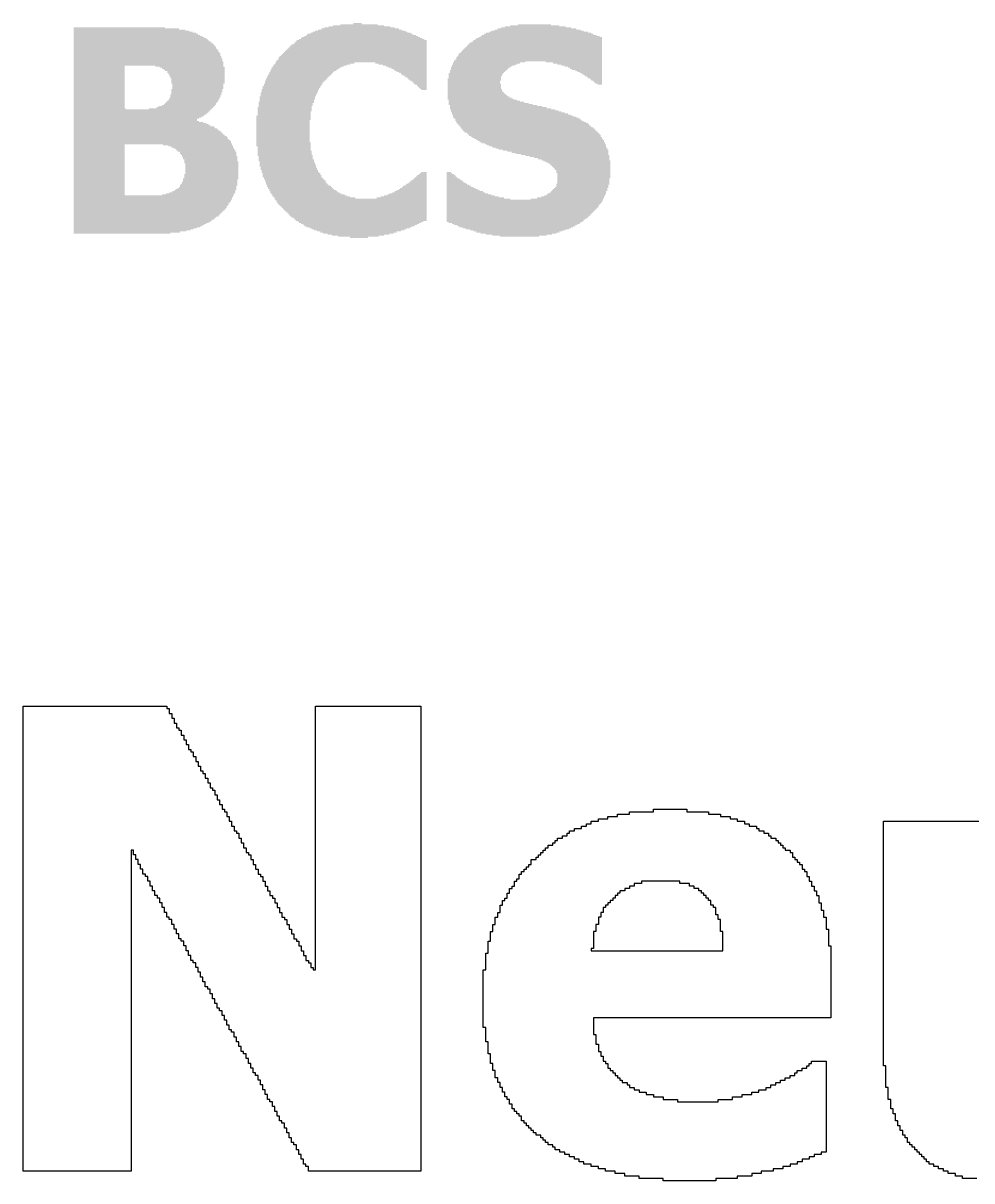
# Model space of a CAD drawing. Header units: inches. Extents: x 0.67 to 2.91, y 19.19 to 21.69.
# Drawn here: x 1.282 to 1.734, y 21.067 to 21.619 of the extents above; entities that cross this region are included whole.
import ezdxf

# ---------------------------------------------------------------- set-up
doc = ezdxf.new("R2010")
doc.units = ezdxf.units.IN
doc.header["$LTSCALE"] = 1.21
doc.header["$MEASUREMENT"] = 0
doc.layers.add('R2V', color=7, linetype='Continuous')

msp = doc.modelspace()

# ---------------------------------------------------------------- hatches: boundary and pattern name
h = msp.add_hatch(color=5)
h.paths.add_polyline_path([(1.36542, 21.57146), (1.36542, 21.57197), (1.36441, 21.57197), (1.36441, 21.57298), (1.36542, 21.57298), (1.36542, 21.57349), (1.36644, 21.57349), (1.36644, 21.574), (1.36745, 21.574), (1.36745, 21.5745), (1.36796, 21.5745), (1.36796, 21.57501), (1.36897, 21.57501), (1.36897, 21.57552), (1.36948, 21.57552), (1.36948, 21.57602), (1.36999, 21.57602), (1.36999, 21.57653), (1.37049, 21.57653), (1.37049, 21.57704), (1.371, 21.57704), (1.371, 21.57754), (1.37151, 21.57754), (1.37151, 21.57805), (1.37201, 21.57805), (1.37201, 21.57856), (1.37252, 21.57856), (1.37252, 21.57906), (1.37303, 21.57906), (1.37303, 21.57957), (1.37353, 21.57957), (1.37353, 21.58058), (1.37404, 21.58058), (1.37404, 21.58109), (1.37455, 21.58109), (1.37455, 21.5821), (1.37505, 21.5821), (1.37505, 21.58312), (1.37556, 21.58312), (1.37556, 21.58413), (1.37607, 21.58413), (1.37607, 21.58565), (1.37657, 21.58565), (1.37657, 21.58717), (1.37708, 21.58717), (1.37708, 21.58971), (1.37759, 21.58971), (1.37759, 21.59782), (1.37708, 21.59782), (1.37708, 21.60035), (1.37657, 21.60035), (1.37657, 21.60187), (1.37607, 21.60187), (1.37607, 21.60288), (1.37556, 21.60288), (1.37556, 21.60441), (1.37505, 21.60441), (1.37505, 21.60491), (1.37455, 21.60491), (1.37455, 21.60593), (1.37404, 21.60593), (1.37404, 21.60643), (1.37353, 21.60643), (1.37353, 21.60745), (1.37303, 21.60745), (1.37303, 21.60795), (1.37252, 21.60795), (1.37252, 21.60846), (1.37201, 21.60846), (1.37201, 21.60897), (1.37151, 21.60897), (1.37151, 21.60947), (1.371, 21.60947), (1.371, 21.60998), (1.36999, 21.60998), (1.36999, 21.61049), (1.36948, 21.61049), (1.36948, 21.61099), (1.36897, 21.61099), (1.36897, 21.6115), (1.36796, 21.6115), (1.36796, 21.61201), (1.36694, 21.61201), (1.36694, 21.61251), (1.36593, 21.61251), (1.36593, 21.61302), (1.36492, 21.61302), (1.36492, 21.61353), (1.3639, 21.61353), (1.3639, 21.61404), (1.36238, 21.61404), (1.36238, 21.61454), (1.36086, 21.61454), (1.36086, 21.61505), (1.35884, 21.61505), (1.35884, 21.61556), (1.35579, 21.61556), (1.35579, 21.61606), (1.34921, 21.61606), (1.34921, 21.61657), (1.30562, 21.61657), (1.30562, 21.51824), (1.35174, 21.51824), (1.35174, 21.51875), (1.3563, 21.51875), (1.3563, 21.51926), (1.35934, 21.51926), (1.35934, 21.51976), (1.36137, 21.51976), (1.36137, 21.52027), (1.36289, 21.52027), (1.36289, 21.52078), (1.36441, 21.52078), (1.36441, 21.52128), (1.36593, 21.52128), (1.36593, 21.52179), (1.36694, 21.52179), (1.36694, 21.5223), (1.36796, 21.5223), (1.36796, 21.5228), (1.36897, 21.5228), (1.36897, 21.52331), (1.36999, 21.52331), (1.36999, 21.52382), (1.371, 21.52382), (1.371, 21.52433), (1.37151, 21.52433), (1.37151, 21.52483), (1.37252, 21.52483), (1.37252, 21.52534), (1.37303, 21.52534), (1.37303, 21.52585), (1.37353, 21.52585), (1.37353, 21.52635), (1.37455, 21.52635), (1.37455, 21.52686), (1.37505, 21.52686), (1.37505, 21.52737), (1.37556, 21.52737), (1.37556, 21.52787), (1.37607, 21.52787), (1.37607, 21.52838), (1.37657, 21.52838), (1.37657, 21.52889), (1.37708, 21.52889), (1.37708, 21.52939), (1.37759, 21.52939), (1.37759, 21.5299), (1.3781, 21.5299), (1.3781, 21.53041), (1.3786, 21.53041), (1.3786, 21.53142), (1.37911, 21.53142), (1.37911, 21.53193), (1.37962, 21.53193), (1.37962, 21.53294), (1.38012, 21.53294), (1.38012, 21.53345), (1.38063, 21.53345), (1.38063, 21.53446), (1.38114, 21.53446), (1.38114, 21.53548), (1.38164, 21.53548), (1.38164, 21.53649), (1.38215, 21.53649), (1.38215, 21.5375), (1.38266, 21.5375), (1.38266, 21.53902), (1.38316, 21.53902), (1.38316, 21.54105), (1.38367, 21.54105), (1.38367, 21.54409), (1.38418, 21.54409), (1.38418, 21.55271), (1.38367, 21.55271), (1.38367, 21.55524), (1.38316, 21.55524), (1.38316, 21.55727), (1.38266, 21.55727), (1.38266, 21.55828), (1.38215, 21.55828), (1.38215, 21.5593), (1.38164, 21.5593), (1.38164, 21.56031), (1.38114, 21.56031), (1.38114, 21.56132), (1.38063, 21.56132), (1.38063, 21.56234), (1.38012, 21.56234), (1.38012, 21.56284), (1.37962, 21.56284), (1.37962, 21.56335), (1.37911, 21.56335), (1.37911, 21.56437), (1.3786, 21.56437), (1.3786, 21.56487), (1.37759, 21.56487), (1.37759, 21.56538), (1.37708, 21.56538), (1.37708, 21.56589), (1.37657, 21.56589), (1.37657, 21.56639), (1.37607, 21.56639), (1.37607, 21.5669), (1.37556, 21.5669), (1.37556, 21.56741), (1.37455, 21.56741), (1.37455, 21.56791), (1.37404, 21.56791), (1.37404, 21.56842), (1.37303, 21.56842), (1.37303, 21.56893), (1.37252, 21.56893), (1.37252, 21.56943), (1.371, 21.56943), (1.371, 21.56994), (1.36999, 21.56994), (1.36999, 21.57045), (1.36897, 21.57045), (1.36897, 21.57095), (1.36745, 21.57095), (1.36745, 21.57146)])
h.paths.add_polyline_path([(1.41915, 21.57653), (1.41915, 21.57906), (1.41966, 21.57906), (1.41966, 21.58058), (1.42016, 21.58058), (1.42016, 21.5821), (1.42067, 21.5821), (1.42067, 21.58363), (1.42118, 21.58363), (1.42118, 21.58464), (1.42168, 21.58464), (1.42168, 21.58565), (1.42219, 21.58565), (1.42219, 21.58667), (1.4227, 21.58667), (1.4227, 21.58768), (1.4232, 21.58768), (1.4232, 21.58869), (1.42371, 21.58869), (1.42371, 21.5892), (1.42422, 21.5892), (1.42422, 21.59021), (1.42472, 21.59021), (1.42472, 21.59072), (1.42523, 21.59072), (1.42523, 21.59123), (1.42574, 21.59123), (1.42574, 21.59173), (1.42624, 21.59173), (1.42624, 21.59224), (1.42675, 21.59224), (1.42675, 21.59275), (1.42726, 21.59275), (1.42726, 21.59326), (1.42777, 21.59326), (1.42777, 21.59376), (1.42827, 21.59376), (1.42827, 21.59427), (1.42878, 21.59427), (1.42878, 21.59478), (1.42929, 21.59478), (1.42929, 21.59528), (1.42979, 21.59528), (1.42979, 21.59579), (1.43081, 21.59579), (1.43081, 21.5963), (1.43131, 21.5963), (1.43131, 21.5968), (1.43233, 21.5968), (1.43233, 21.59731), (1.43334, 21.59731), (1.43334, 21.59782), (1.43435, 21.59782), (1.43435, 21.59832), (1.43587, 21.59832), (1.43587, 21.59883), (1.4374, 21.59883), (1.4374, 21.59934), (1.43942, 21.59934), (1.43942, 21.59984), (1.44956, 21.59984), (1.44956, 21.59934), (1.45108, 21.59934), (1.45108, 21.59883), (1.45311, 21.59883), (1.45311, 21.59832), (1.45463, 21.59832), (1.45463, 21.59782), (1.45564, 21.59782), (1.45564, 21.59731), (1.45716, 21.59731), (1.45716, 21.5968), (1.45818, 21.5968), (1.45818, 21.5963), (1.45868, 21.5963), (1.45868, 21.59579), (1.4597, 21.59579), (1.4597, 21.59528), (1.46071, 21.59528), (1.46071, 21.59478), (1.46172, 21.59478), (1.46172, 21.59427), (1.46223, 21.59427), (1.46223, 21.59376), (1.46324, 21.59376), (1.46324, 21.59326), (1.46375, 21.59326), (1.46375, 21.59275), (1.46476, 21.59275), (1.46476, 21.59224), (1.46527, 21.59224), (1.46527, 21.59173), (1.46578, 21.59173), (1.46578, 21.59123), (1.46679, 21.59123), (1.46679, 21.59072), (1.4673, 21.59072), (1.4673, 21.59021), (1.46781, 21.59021), (1.46781, 21.58971), (1.46831, 21.58971), (1.46831, 21.5892), (1.46933, 21.5892), (1.46933, 21.58869), (1.46983, 21.58869), (1.46983, 21.58819), (1.47034, 21.58819), (1.47034, 21.58768), (1.47085, 21.58768), (1.47085, 21.58717), (1.47135, 21.58717), (1.47135, 21.58667), (1.47389, 21.58667), (1.47389, 21.61049), (1.47287, 21.61049), (1.47287, 21.61099), (1.47186, 21.61099), (1.47186, 21.6115), (1.47085, 21.6115), (1.47085, 21.61201), (1.46983, 21.61201), (1.46983, 21.61251), (1.46882, 21.61251), (1.46882, 21.61302), (1.4673, 21.61302), (1.4673, 21.61353), (1.46628, 21.61353), (1.46628, 21.61404), (1.46476, 21.61404), (1.46476, 21.61454), (1.46375, 21.61454), (1.46375, 21.61505), (1.46223, 21.61505), (1.46223, 21.61556), (1.46071, 21.61556), (1.46071, 21.61606), (1.45868, 21.61606), (1.45868, 21.61657), (1.45666, 21.61657), (1.45666, 21.61708), (1.45361, 21.61708), (1.45361, 21.61758), (1.45057, 21.61758), (1.45057, 21.61809), (1.44297, 21.61809), (1.44297, 21.6186), (1.43892, 21.6186), (1.43892, 21.61809), (1.43283, 21.61809), (1.43283, 21.61758), (1.42929, 21.61758), (1.42929, 21.61708), (1.42726, 21.61708), (1.42726, 21.61657), (1.42523, 21.61657), (1.42523, 21.61606), (1.42371, 21.61606), (1.42371, 21.61556), (1.42219, 21.61556), (1.42219, 21.61505), (1.42067, 21.61505), (1.42067, 21.61454), (1.41966, 21.61454), (1.41966, 21.61404), (1.41864, 21.61404), (1.41864, 21.61353), (1.41712, 21.61353), (1.41712, 21.61302), (1.41661, 21.61302), (1.41661, 21.61251), (1.4156, 21.61251), (1.4156, 21.61201), (1.41459, 21.61201), (1.41459, 21.6115), (1.41408, 21.6115), (1.41408, 21.61099), (1.41307, 21.61099), (1.41307, 21.61049), (1.41205, 21.61049), (1.41205, 21.60998), (1.41155, 21.60998), (1.41155, 21.60947), (1.41104, 21.60947), (1.41104, 21.60897), (1.41053, 21.60897), (1.41053, 21.60846), (1.40952, 21.60846), (1.40952, 21.60795), (1.40901, 21.60795), (1.40901, 21.60745), (1.40851, 21.60745), (1.40851, 21.60694), (1.408, 21.60694), (1.408, 21.60643), (1.40749, 21.60643), (1.40749, 21.60593), (1.40699, 21.60593), (1.40699, 21.60542), (1.40648, 21.60542), (1.40648, 21.60491), (1.40597, 21.60491), (1.40597, 21.60441), (1.40546, 21.60441), (1.40546, 21.6039), (1.40496, 21.6039), (1.40496, 21.60339), (1.40445, 21.60339), (1.40445, 21.60288), (1.40394, 21.60288), (1.40394, 21.60238), (1.40344, 21.60238), (1.40344, 21.60136), (1.40293, 21.60136), (1.40293, 21.60086), (1.40242, 21.60086), (1.40242, 21.60035), (1.40192, 21.60035), (1.40192, 21.59934), (1.40141, 21.59934), (1.40141, 21.59883), (1.4009, 21.59883), (1.4009, 21.59782), (1.4004, 21.59782), (1.4004, 21.59731), (1.39989, 21.59731), (1.39989, 21.5963), (1.39938, 21.5963), (1.39938, 21.59528), (1.39888, 21.59528), (1.39888, 21.59427), (1.39837, 21.59427), (1.39837, 21.59326), (1.39786, 21.59326), (1.39786, 21.59224), (1.39736, 21.59224), (1.39736, 21.59123), (1.39685, 21.59123), (1.39685, 21.58971), (1.39634, 21.58971), (1.39634, 21.58869), (1.39583, 21.58869), (1.39583, 21.58717), (1.39533, 21.58717), (1.39533, 21.58565), (1.39482, 21.58565), (1.39482, 21.58363), (1.39431, 21.58363), (1.39431, 21.58109), (1.39381, 21.58109), (1.39381, 21.57856), (1.3933, 21.57856), (1.3933, 21.5745), (1.39279, 21.5745), (1.39279, 21.5598), (1.3933, 21.5598), (1.3933, 21.55524), (1.39381, 21.55524), (1.39381, 21.55271), (1.39431, 21.55271), (1.39431, 21.55017), (1.39482, 21.55017), (1.39482, 21.54865), (1.39533, 21.54865), (1.39533, 21.54713), (1.39583, 21.54713), (1.39583, 21.54511), (1.39634, 21.54511), (1.39634, 21.54409), (1.39685, 21.54409), (1.39685, 21.54308), (1.39736, 21.54308), (1.39736, 21.54156), (1.39786, 21.54156), (1.39786, 21.54054), (1.39837, 21.54054), (1.39837, 21.53953), (1.39888, 21.53953), (1.39888, 21.53852), (1.39938, 21.53852), (1.39938, 21.5375), (1.39989, 21.5375), (1.39989, 21.537), (1.4004, 21.537), (1.4004, 21.53598), (1.4009, 21.53598), (1.4009, 21.53548), (1.40141, 21.53548), (1.40141, 21.53446), (1.40192, 21.53446), (1.40192, 21.53396), (1.40242, 21.53396), (1.40242, 21.53294), (1.40293, 21.53294), (1.40293, 21.53243), (1.40344, 21.53243), (1.40344, 21.53193), (1.40394, 21.53193), (1.40394, 21.53142), (1.40445, 21.53142), (1.40445, 21.53091), (1.40496, 21.53091), (1.40496, 21.53041), (1.40546, 21.53041), (1.40546, 21.5299), (1.40597, 21.5299), (1.40597, 21.52939), (1.40648, 21.52939), (1.40648, 21.52889), (1.40699, 21.52889), (1.40699, 21.52838), (1.40749, 21.52838), (1.40749, 21.52787), (1.408, 21.52787), (1.408, 21.52737), (1.40851, 21.52737), (1.40851, 21.52686), (1.40901, 21.52686), (1.40901, 21.52635), (1.40952, 21.52635), (1.40952, 21.52585), (1.41053, 21.52585), (1.41053, 21.52534), (1.41104, 21.52534), (1.41104, 21.52483), (1.41155, 21.52483), (1.41155, 21.52433), (1.41256, 21.52433), (1.41256, 21.52382), (1.41307, 21.52382), (1.41307, 21.52331), (1.41408, 21.52331), (1.41408, 21.5228), (1.41509, 21.5228), (1.41509, 21.5223), (1.4156, 21.5223), (1.4156, 21.52179), (1.41661, 21.52179), (1.41661, 21.52128), (1.41814, 21.52128), (1.41814, 21.52078), (1.41915, 21.52078), (1.41915, 21.52027), (1.42016, 21.52027), (1.42016, 21.51976), (1.42168, 21.51976), (1.42168, 21.51926), (1.4232, 21.51926), (1.4232, 21.51875), (1.42472, 21.51875), (1.42472, 21.51824), (1.42675, 21.51824), (1.42675, 21.51774), (1.42878, 21.51774), (1.42878, 21.51723), (1.43182, 21.51723), (1.43182, 21.51672), (1.4374, 21.51672), (1.4374, 21.51622), (1.44601, 21.51622), (1.44601, 21.51672), (1.45108, 21.51672), (1.45108, 21.51723), (1.45361, 21.51723), (1.45361, 21.51774), (1.45615, 21.51774), (1.45615, 21.51824), (1.45818, 21.51824), (1.45818, 21.51875), (1.4597, 21.51875), (1.4597, 21.51926), (1.46172, 21.51926), (1.46172, 21.51976), (1.46324, 21.51976), (1.46324, 21.52027), (1.46426, 21.52027), (1.46426, 21.52078), (1.46578, 21.52078), (1.46578, 21.52128), (1.46679, 21.52128), (1.46679, 21.52179), (1.46831, 21.52179), (1.46831, 21.5223), (1.46933, 21.5223), (1.46933, 21.5228), (1.47034, 21.5228), (1.47034, 21.52331), (1.47135, 21.52331), (1.47135, 21.52382), (1.47237, 21.52382), (1.47237, 21.52433), (1.47389, 21.52433), (1.47389, 21.54764), (1.47135, 21.54764), (1.47135, 21.54713), (1.47085, 21.54713), (1.47085, 21.54663), (1.47034, 21.54663), (1.47034, 21.54612), (1.46933, 21.54612), (1.46933, 21.54561), (1.46882, 21.54561), (1.46882, 21.54511), (1.46831, 21.54511), (1.46831, 21.5446), (1.46781, 21.5446), (1.46781, 21.54409), (1.4673, 21.54409), (1.4673, 21.54359), (1.46628, 21.54359), (1.46628, 21.54308), (1.46578, 21.54308), (1.46578, 21.54257), (1.46527, 21.54257), (1.46527, 21.54206), (1.46426, 21.54206), (1.46426, 21.54156), (1.46375, 21.54156), (1.46375, 21.54105), (1.46274, 21.54105), (1.46274, 21.54054), (1.46223, 21.54054), (1.46223, 21.54004), (1.46122, 21.54004), (1.46122, 21.53953), (1.46071, 21.53953), (1.46071, 21.53902), (1.4597, 21.53902), (1.4597, 21.53852), (1.45868, 21.53852), (1.45868, 21.53801), (1.45767, 21.53801), (1.45767, 21.5375), (1.45615, 21.5375), (1.45615, 21.537), (1.45513, 21.537), (1.45513, 21.53649), (1.45361, 21.53649), (1.45361, 21.53598), (1.45209, 21.53598), (1.45209, 21.53548), (1.45007, 21.53548), (1.45007, 21.53497), (1.43993, 21.53497), (1.43993, 21.53548), (1.4374, 21.53548), (1.4374, 21.53598), (1.43587, 21.53598), (1.43587, 21.53649), (1.43486, 21.53649), (1.43486, 21.537), (1.43334, 21.537), (1.43334, 21.5375), (1.43233, 21.5375), (1.43233, 21.53801), (1.43131, 21.53801), (1.43131, 21.53852), (1.43081, 21.53852), (1.43081, 21.53902), (1.42979, 21.53902), (1.42979, 21.53953), (1.42929, 21.53953), (1.42929, 21.54004), (1.42878, 21.54004), (1.42878, 21.54054), (1.42827, 21.54054), (1.42827, 21.54105), (1.42726, 21.54105), (1.42726, 21.54156), (1.42675, 21.54156), (1.42675, 21.54206), (1.42624, 21.54206), (1.42624, 21.54257), (1.42574, 21.54257), (1.42574, 21.54359), (1.42523, 21.54359), (1.42523, 21.54409), (1.42472, 21.54409), (1.42472, 21.5446), (1.42422, 21.5446), (1.42422, 21.54511), (1.42371, 21.54511), (1.42371, 21.54612), (1.4232, 21.54612), (1.4232, 21.54713), (1.4227, 21.54713), (1.4227, 21.54764), (1.42219, 21.54764), (1.42219, 21.54865), (1.42168, 21.54865), (1.42168, 21.54967), (1.42118, 21.54967), (1.42118, 21.55119), (1.42067, 21.55119), (1.42067, 21.5522), (1.42016, 21.5522), (1.42016, 21.55372), (1.41966, 21.55372), (1.41966, 21.55575), (1.41915, 21.55575), (1.41915, 21.55778), (1.41864, 21.55778), (1.41864, 21.56183), (1.41814, 21.56183), (1.41814, 21.57247), (1.41864, 21.57247), (1.41864, 21.57653)])
h.paths.add_polyline_path([(1.54535, 21.57349), (1.54535, 21.574), (1.54383, 21.574), (1.54383, 21.5745), (1.54282, 21.5745), (1.54282, 21.57501), (1.5413, 21.57501), (1.5413, 21.57552), (1.53978, 21.57552), (1.53978, 21.57602), (1.53826, 21.57602), (1.53826, 21.57653), (1.53674, 21.57653), (1.53674, 21.57704), (1.53521, 21.57704), (1.53521, 21.57754), (1.53319, 21.57754), (1.53319, 21.57805), (1.53116, 21.57805), (1.53116, 21.57856), (1.52913, 21.57856), (1.52913, 21.57906), (1.5266, 21.57906), (1.5266, 21.57957), (1.52457, 21.57957), (1.52457, 21.58008), (1.52254, 21.58008), (1.52254, 21.58058), (1.52052, 21.58058), (1.52052, 21.58109), (1.51849, 21.58109), (1.51849, 21.5816), (1.51697, 21.5816), (1.51697, 21.5821), (1.51545, 21.5821), (1.51545, 21.58261), (1.51443, 21.58261), (1.51443, 21.58312), (1.51342, 21.58312), (1.51342, 21.58363), (1.51241, 21.58363), (1.51241, 21.58413), (1.5119, 21.58413), (1.5119, 21.58464), (1.51139, 21.58464), (1.51139, 21.58515), (1.51089, 21.58515), (1.51089, 21.58565), (1.51038, 21.58565), (1.51038, 21.58616), (1.50987, 21.58616), (1.50987, 21.58717), (1.50937, 21.58717), (1.50937, 21.58971), (1.50886, 21.58971), (1.50886, 21.59123), (1.50937, 21.59123), (1.50937, 21.59326), (1.50987, 21.59326), (1.50987, 21.59427), (1.51038, 21.59427), (1.51038, 21.59478), (1.51089, 21.59478), (1.51089, 21.59528), (1.51139, 21.59528), (1.51139, 21.59579), (1.5119, 21.59579), (1.5119, 21.5963), (1.51241, 21.5963), (1.51241, 21.5968), (1.51291, 21.5968), (1.51291, 21.59731), (1.51393, 21.59731), (1.51393, 21.59782), (1.51443, 21.59782), (1.51443, 21.59832), (1.51595, 21.59832), (1.51595, 21.59883), (1.51697, 21.59883), (1.51697, 21.59934), (1.51849, 21.59934), (1.51849, 21.59984), (1.52102, 21.59984), (1.52102, 21.60035), (1.53065, 21.60035), (1.53065, 21.59984), (1.5342, 21.59984), (1.5342, 21.59934), (1.53623, 21.59934), (1.53623, 21.59883), (1.53826, 21.59883), (1.53826, 21.59832), (1.53978, 21.59832), (1.53978, 21.59782), (1.5413, 21.59782), (1.5413, 21.59731), (1.54231, 21.59731), (1.54231, 21.5968), (1.54332, 21.5968), (1.54332, 21.5963), (1.54484, 21.5963), (1.54484, 21.59579), (1.54586, 21.59579), (1.54586, 21.59528), (1.54687, 21.59528), (1.54687, 21.59478), (1.54789, 21.59478), (1.54789, 21.59427), (1.5489, 21.59427), (1.5489, 21.59376), (1.54941, 21.59376), (1.54941, 21.59326), (1.55042, 21.59326), (1.55042, 21.59275), (1.55093, 21.59275), (1.55093, 21.59224), (1.55194, 21.59224), (1.55194, 21.59173), (1.55245, 21.59173), (1.55245, 21.59123), (1.55346, 21.59123), (1.55346, 21.59072), (1.55397, 21.59072), (1.55397, 21.59021), (1.55447, 21.59021), (1.55447, 21.58971), (1.55549, 21.58971), (1.55549, 21.5892), (1.55752, 21.5892), (1.55752, 21.61201), (1.5565, 21.61201), (1.5565, 21.61251), (1.55498, 21.61251), (1.55498, 21.61302), (1.55346, 21.61302), (1.55346, 21.61353), (1.55245, 21.61353), (1.55245, 21.61404), (1.55093, 21.61404), (1.55093, 21.61454), (1.5489, 21.61454), (1.5489, 21.61505), (1.54738, 21.61505), (1.54738, 21.61556), (1.54535, 21.61556), (1.54535, 21.61606), (1.54282, 21.61606), (1.54282, 21.61657), (1.54028, 21.61657), (1.54028, 21.61708), (1.53724, 21.61708), (1.53724, 21.61758), (1.53319, 21.61758), (1.53319, 21.61809), (1.51748, 21.61809), (1.51748, 21.61758), (1.51393, 21.61758), (1.51393, 21.61708), (1.51139, 21.61708), (1.51139, 21.61657), (1.50937, 21.61657), (1.50937, 21.61606), (1.50785, 21.61606), (1.50785, 21.61556), (1.50633, 21.61556), (1.50633, 21.61505), (1.5048, 21.61505), (1.5048, 21.61454), (1.50379, 21.61454), (1.50379, 21.61404), (1.50227, 21.61404), (1.50227, 21.61353), (1.50126, 21.61353), (1.50126, 21.61302), (1.50024, 21.61302), (1.50024, 21.61251), (1.49974, 21.61251), (1.49974, 21.61201), (1.49872, 21.61201), (1.49872, 21.6115), (1.49771, 21.6115), (1.49771, 21.61099), (1.4972, 21.61099), (1.4972, 21.61049), (1.49619, 21.61049), (1.49619, 21.60998), (1.49568, 21.60998), (1.49568, 21.60947), (1.49467, 21.60947), (1.49467, 21.60897), (1.49416, 21.60897), (1.49416, 21.60846), (1.49365, 21.60846), (1.49365, 21.60795), (1.49315, 21.60795), (1.49315, 21.60745), (1.49264, 21.60745), (1.49264, 21.60694), (1.49213, 21.60694), (1.49213, 21.60643), (1.49163, 21.60643), (1.49163, 21.60593), (1.49112, 21.60593), (1.49112, 21.60542), (1.49061, 21.60542), (1.49061, 21.60491), (1.49011, 21.60491), (1.49011, 21.60441), (1.4896, 21.60441), (1.4896, 21.6039), (1.48909, 21.6039), (1.48909, 21.60288), (1.48859, 21.60288), (1.48859, 21.60238), (1.48808, 21.60238), (1.48808, 21.60136), (1.48757, 21.60136), (1.48757, 21.60086), (1.48707, 21.60086), (1.48707, 21.59984), (1.48656, 21.59984), (1.48656, 21.59883), (1.48605, 21.59883), (1.48605, 21.59782), (1.48554, 21.59782), (1.48554, 21.5963), (1.48504, 21.5963), (1.48504, 21.59478), (1.48453, 21.59478), (1.48453, 21.59224), (1.48402, 21.59224), (1.48402, 21.5821), (1.48453, 21.5821), (1.48453, 21.57957), (1.48504, 21.57957), (1.48504, 21.57754), (1.48554, 21.57754), (1.48554, 21.57602), (1.48605, 21.57602), (1.48605, 21.57501), (1.48656, 21.57501), (1.48656, 21.57349), (1.48707, 21.57349), (1.48707, 21.57298), (1.48757, 21.57298), (1.48757, 21.57197), (1.48808, 21.57197), (1.48808, 21.57095), (1.48859, 21.57095), (1.48859, 21.57045), (1.48909, 21.57045), (1.48909, 21.56994), (1.4896, 21.56994), (1.4896, 21.56943), (1.49011, 21.56943), (1.49011, 21.56842), (1.49061, 21.56842), (1.49061, 21.56791), (1.49112, 21.56791), (1.49112, 21.56741), (1.49163, 21.56741), (1.49163, 21.5669), (1.49213, 21.5669), (1.49213, 21.56639), (1.49315, 21.56639), (1.49315, 21.56589), (1.49365, 21.56589), (1.49365, 21.56538), (1.49416, 21.56538), (1.49416, 21.56487), (1.49517, 21.56487), (1.49517, 21.56437), (1.49568, 21.56437), (1.49568, 21.56386), (1.4967, 21.56386), (1.4967, 21.56335), (1.49771, 21.56335), (1.49771, 21.56284), (1.49822, 21.56284), (1.49822, 21.56234), (1.49923, 21.56234), (1.49923, 21.56183), (1.50024, 21.56183), (1.50024, 21.56132), (1.50176, 21.56132), (1.50176, 21.56082), (1.50278, 21.56082), (1.50278, 21.56031), (1.50379, 21.56031), (1.50379, 21.5598), (1.50531, 21.5598), (1.50531, 21.5593), (1.50683, 21.5593), (1.50683, 21.55879), (1.50835, 21.55879), (1.50835, 21.55828), (1.51038, 21.55828), (1.51038, 21.55778), (1.51241, 21.55778), (1.51241, 21.55727), (1.51443, 21.55727), (1.51443, 21.55676), (1.51646, 21.55676), (1.51646, 21.55626), (1.519, 21.55626), (1.519, 21.55575), (1.52102, 21.55575), (1.52102, 21.55524), (1.52305, 21.55524), (1.52305, 21.55474), (1.52508, 21.55474), (1.52508, 21.55423), (1.52711, 21.55423), (1.52711, 21.55372), (1.52863, 21.55372), (1.52863, 21.55321), (1.52964, 21.55321), (1.52964, 21.55271), (1.53065, 21.55271), (1.53065, 21.5522), (1.53167, 21.5522), (1.53167, 21.55169), (1.53268, 21.55169), (1.53268, 21.55119), (1.53319, 21.55119), (1.53319, 21.55068), (1.53369, 21.55068), (1.53369, 21.55017), (1.5342, 21.55017), (1.5342, 21.54967), (1.53471, 21.54967), (1.53471, 21.54916), (1.53521, 21.54916), (1.53521, 21.54865), (1.53572, 21.54865), (1.53572, 21.54713), (1.53623, 21.54713), (1.53623, 21.54206), (1.53572, 21.54206), (1.53572, 21.54054), (1.53521, 21.54054), (1.53521, 21.54004), (1.53471, 21.54004), (1.53471, 21.53953), (1.5342, 21.53953), (1.5342, 21.53902), (1.53369, 21.53902), (1.53369, 21.53852), (1.53319, 21.53852), (1.53319, 21.53801), (1.53268, 21.53801), (1.53268, 21.5375), (1.53167, 21.5375), (1.53167, 21.537), (1.53116, 21.537), (1.53116, 21.53649), (1.53015, 21.53649), (1.53015, 21.53598), (1.52863, 21.53598), (1.52863, 21.53548), (1.5266, 21.53548), (1.5266, 21.53497), (1.52356, 21.53497), (1.52356, 21.53446), (1.51393, 21.53446), (1.51393, 21.53497), (1.51089, 21.53497), (1.51089, 21.53548), (1.50835, 21.53548), (1.50835, 21.53598), (1.50633, 21.53598), (1.50633, 21.53649), (1.5048, 21.53649), (1.5048, 21.537), (1.50328, 21.537), (1.50328, 21.5375), (1.50176, 21.5375), (1.50176, 21.53801), (1.50075, 21.53801), (1.50075, 21.53852), (1.49923, 21.53852), (1.49923, 21.53902), (1.49822, 21.53902), (1.49822, 21.53953), (1.4972, 21.53953), (1.4972, 21.54004), (1.49619, 21.54004), (1.49619, 21.54054), (1.49517, 21.54054), (1.49517, 21.54105), (1.49416, 21.54105), (1.49416, 21.54156), (1.49315, 21.54156), (1.49315, 21.54206), (1.49264, 21.54206), (1.49264, 21.54257), (1.49163, 21.54257), (1.49163, 21.54308), (1.49112, 21.54308), (1.49112, 21.54359), (1.49011, 21.54359), (1.49011, 21.54409), (1.4896, 21.54409), (1.4896, 21.5446), (1.48859, 21.5446), (1.48859, 21.54511), (1.48808, 21.54511), (1.48808, 21.54561), (1.48757, 21.54561), (1.48757, 21.54612), (1.48707, 21.54612), (1.48707, 21.54663), (1.48605, 21.54663), (1.48605, 21.54713), (1.48554, 21.54713), (1.48554, 21.54764), (1.48352, 21.54764), (1.48352, 21.52382), (1.48453, 21.52382), (1.48453, 21.52331), (1.48605, 21.52331), (1.48605, 21.5228), (1.48707, 21.5228), (1.48707, 21.5223), (1.48859, 21.5223), (1.48859, 21.52179), (1.4896, 21.52179), (1.4896, 21.52128), (1.49112, 21.52128), (1.49112, 21.52078), (1.49264, 21.52078), (1.49264, 21.52027), (1.49467, 21.52027), (1.49467, 21.51976), (1.49619, 21.51976), (1.49619, 21.51926), (1.49771, 21.51926), (1.49771, 21.51875), (1.49974, 21.51875), (1.49974, 21.51824), (1.50227, 21.51824), (1.50227, 21.51774), (1.50531, 21.51774), (1.50531, 21.51723), (1.50886, 21.51723), (1.50886, 21.51672), (1.52761, 21.51672), (1.52761, 21.51723), (1.53116, 21.51723), (1.53116, 21.51774), (1.53369, 21.51774), (1.53369, 21.51824), (1.53572, 21.51824), (1.53572, 21.51875), (1.53724, 21.51875), (1.53724, 21.51926), (1.53876, 21.51926), (1.53876, 21.51976), (1.54028, 21.51976), (1.54028, 21.52027), (1.5418, 21.52027), (1.5418, 21.52078), (1.54282, 21.52078), (1.54282, 21.52128), (1.54383, 21.52128), (1.54383, 21.52179), (1.54484, 21.52179), (1.54484, 21.5223), (1.54586, 21.5223), (1.54586, 21.5228), (1.54687, 21.5228), (1.54687, 21.52331), (1.54738, 21.52331), (1.54738, 21.52382), (1.54839, 21.52382), (1.54839, 21.52433), (1.5489, 21.52433), (1.5489, 21.52483), (1.54941, 21.52483), (1.54941, 21.52534), (1.55042, 21.52534), (1.55042, 21.52585), (1.55093, 21.52585), (1.55093, 21.52635), (1.55143, 21.52635), (1.55143, 21.52686), (1.55194, 21.52686), (1.55194, 21.52737), (1.55245, 21.52737), (1.55245, 21.52787), (1.55295, 21.52787), (1.55295, 21.52838), (1.55346, 21.52838), (1.55346, 21.52889), (1.55397, 21.52889), (1.55397, 21.52939), (1.55447, 21.52939), (1.55447, 21.5299), (1.55498, 21.5299), (1.55498, 21.53041), (1.55549, 21.53041), (1.55549, 21.53091), (1.55599, 21.53091), (1.55599, 21.53193), (1.5565, 21.53193), (1.5565, 21.53243), (1.55701, 21.53243), (1.55701, 21.53294), (1.55752, 21.53294), (1.55752, 21.53396), (1.55802, 21.53396), (1.55802, 21.53497), (1.55853, 21.53497), (1.55853, 21.53598), (1.55904, 21.53598), (1.55904, 21.537), (1.55954, 21.537), (1.55954, 21.53852), (1.56005, 21.53852), (1.56005, 21.54004), (1.56056, 21.54004), (1.56056, 21.54156), (1.56106, 21.54156), (1.56106, 21.5446), (1.56157, 21.5446), (1.56157, 21.55321), (1.56106, 21.55321), (1.56106, 21.55575), (1.56056, 21.55575), (1.56056, 21.55828), (1.56005, 21.55828), (1.56005, 21.5593), (1.55954, 21.5593), (1.55954, 21.56082), (1.55904, 21.56082), (1.55904, 21.56183), (1.55853, 21.56183), (1.55853, 21.56284), (1.55802, 21.56284), (1.55802, 21.56335), (1.55752, 21.56335), (1.55752, 21.56437), (1.55701, 21.56437), (1.55701, 21.56538), (1.5565, 21.56538), (1.5565, 21.56589), (1.55599, 21.56589), (1.55599, 21.56639), (1.55549, 21.56639), (1.55549, 21.5669), (1.55498, 21.5669), (1.55498, 21.56741), (1.55447, 21.56741), (1.55447, 21.56791), (1.55397, 21.56791), (1.55397, 21.56842), (1.55346, 21.56842), (1.55346, 21.56893), (1.55245, 21.56893), (1.55245, 21.56943), (1.55194, 21.56943), (1.55194, 21.56994), (1.55143, 21.56994), (1.55143, 21.57045), (1.55093, 21.57045), (1.55093, 21.57095), (1.54991, 21.57095), (1.54991, 21.57146), (1.5489, 21.57146), (1.5489, 21.57197), (1.54789, 21.57197), (1.54789, 21.57247), (1.54738, 21.57247), (1.54738, 21.57298), (1.54637, 21.57298), (1.54637, 21.57349)])
h.paths.add_polyline_path([(1.32995, 21.56082), (1.34819, 21.56082), (1.34819, 21.56031), (1.35073, 21.56031), (1.35073, 21.5598), (1.35225, 21.5598), (1.35225, 21.5593), (1.35326, 21.5593), (1.35326, 21.55879), (1.35427, 21.55879), (1.35427, 21.55828), (1.35478, 21.55828), (1.35478, 21.55778), (1.35529, 21.55778), (1.35529, 21.55727), (1.3563, 21.55727), (1.3563, 21.55626), (1.35681, 21.55626), (1.35681, 21.55575), (1.35732, 21.55575), (1.35732, 21.55474), (1.35782, 21.55474), (1.35782, 21.55372), (1.35833, 21.55372), (1.35833, 21.55169), (1.35884, 21.55169), (1.35884, 21.54663), (1.35833, 21.54663), (1.35833, 21.5446), (1.35782, 21.5446), (1.35782, 21.54308), (1.35732, 21.54308), (1.35732, 21.54206), (1.35681, 21.54206), (1.35681, 21.54156), (1.3563, 21.54156), (1.3563, 21.54054), (1.35579, 21.54054), (1.35579, 21.54004), (1.35529, 21.54004), (1.35529, 21.53953), (1.35427, 21.53953), (1.35427, 21.53902), (1.35377, 21.53902), (1.35377, 21.53852), (1.35275, 21.53852), (1.35275, 21.53801), (1.35123, 21.53801), (1.35123, 21.5375), (1.34971, 21.5375), (1.34971, 21.537), (1.34769, 21.537), (1.34769, 21.53649), (1.32995, 21.53649)], flags=16)
h.paths.add_polyline_path([(1.32995, 21.57805), (1.32995, 21.59832), (1.34464, 21.59832), (1.34464, 21.59782), (1.34667, 21.59782), (1.34667, 21.59731), (1.34769, 21.59731), (1.34769, 21.5968), (1.3487, 21.5968), (1.3487, 21.5963), (1.34921, 21.5963), (1.34921, 21.59579), (1.35022, 21.59579), (1.35022, 21.59478), (1.35073, 21.59478), (1.35073, 21.59427), (1.35123, 21.59427), (1.35123, 21.59326), (1.35174, 21.59326), (1.35174, 21.59224), (1.35225, 21.59224), (1.35225, 21.58971), (1.35275, 21.58971), (1.35275, 21.58717), (1.35225, 21.58717), (1.35225, 21.58464), (1.35174, 21.58464), (1.35174, 21.58312), (1.35123, 21.58312), (1.35123, 21.5821), (1.35073, 21.5821), (1.35073, 21.5816), (1.35022, 21.5816), (1.35022, 21.58109), (1.34971, 21.58109), (1.34971, 21.58058), (1.34921, 21.58058), (1.34921, 21.58008), (1.3487, 21.58008), (1.3487, 21.57957), (1.34769, 21.57957), (1.34769, 21.57906), (1.34616, 21.57906), (1.34616, 21.57856), (1.34515, 21.57856), (1.34515, 21.57805), (1.3416, 21.57805), (1.3416, 21.57754), (1.33045, 21.57754), (1.33045, 21.57805)], flags=16)

# ---------------------------------------------------------------- linework, layer by layer
at = {"layer": 'R2V', "color": 5}
for points in [[(1.47125, 21.29288, 0), (1.47125, 21.07117, 0), (1.41754, 21.07117, 0), (1.41754, 21.07346, 0), (1.4164, 21.07346, 0), (1.4164, 21.0746, 0), (1.41525, 21.0746, 0), (1.41525, 21.07688, 0), (1.41411, 21.07688, 0), (1.41411, 21.07917, 0), (1.41297, 21.07917, 0), (1.41297, 21.08146, 0), (1.41183, 21.08146, 0), (1.41183, 21.08374, 0), (1.41068, 21.08374, 0), (1.41068, 21.08488, 0), (1.40954, 21.08488, 0), (1.40954, 21.08717, 0), (1.4084, 21.08717, 0), (1.4084, 21.08946, 0), (1.40725, 21.08946, 0), (1.40725, 21.09174, 0), (1.40611, 21.09174, 0), (1.40611, 21.09403, 0), (1.40497, 21.09403, 0), (1.40497, 21.09517, 0), (1.40383, 21.09517, 0), (1.40383, 21.09746, 0), (1.40268, 21.09746, 0), (1.40268, 21.09974, 0), (1.40154, 21.09974, 0), (1.40154, 21.10203, 0), (1.4004, 21.10203, 0), (1.4004, 21.10431, 0), (1.39925, 21.10431, 0), (1.39925, 21.10546, 0), (1.39811, 21.10546, 0), (1.39811, 21.10774, 0), (1.39697, 21.10774, 0), (1.39697, 21.11003, 0), (1.39583, 21.11003, 0), (1.39583, 21.11231, 0), (1.39468, 21.11231, 0), (1.39468, 21.1146, 0), (1.39354, 21.1146, 0), (1.39354, 21.11688, 0), (1.3924, 21.11688, 0), (1.3924, 21.11803, 0), (1.39125, 21.11803, 0), (1.39125, 21.12031, 0), (1.39011, 21.12031, 0), (1.39011, 21.1226, 0), (1.38897, 21.1226, 0), (1.38897, 21.12488, 0), (1.38783, 21.12488, 0), (1.38783, 21.12717, 0), (1.38668, 21.12717, 0), (1.38668, 21.12831, 0), (1.38554, 21.12831, 0), (1.38554, 21.1306, 0), (1.3844, 21.1306, 0), (1.3844, 21.13288, 0), (1.38325, 21.13288, 0), (1.38325, 21.13517, 0), (1.38211, 21.13517, 0), (1.38211, 21.13746, 0), (1.38097, 21.13746, 0), (1.38097, 21.1386, 0), (1.37983, 21.1386, 0), (1.37983, 21.14088, 0), (1.37868, 21.14088, 0), (1.37868, 21.14317, 0), (1.37754, 21.14317, 0), (1.37754, 21.14546, 0), (1.3764, 21.14546, 0), (1.3764, 21.14774, 0), (1.37525, 21.14774, 0), (1.37525, 21.14888, 0), (1.37411, 21.14888, 0), (1.37411, 21.15117, 0), (1.37297, 21.15117, 0), (1.37297, 21.15346, 0), (1.37183, 21.15346, 0), (1.37183, 21.15574, 0), (1.37068, 21.15574, 0), (1.37068, 21.15803, 0), (1.36954, 21.15803, 0), (1.36954, 21.15917, 0), (1.3684, 21.15917, 0), (1.3684, 21.16146, 0), (1.36725, 21.16146, 0), (1.36725, 21.16374, 0), (1.36611, 21.16374, 0), (1.36611, 21.16603, 0), (1.36497, 21.16603, 0), (1.36497, 21.16831, 0), (1.36383, 21.16831, 0), (1.36383, 21.1706, 0), (1.36268, 21.1706, 0), (1.36268, 21.17174, 0), (1.36154, 21.17174, 0), (1.36154, 21.17403, 0), (1.3604, 21.17403, 0), (1.3604, 21.17631, 0), (1.35925, 21.17631, 0), (1.35925, 21.1786, 0), (1.35811, 21.1786, 0), (1.35811, 21.18088, 0), (1.35697, 21.18088, 0), (1.35697, 21.18203, 0), (1.35583, 21.18203, 0), (1.35583, 21.18431, 0), (1.35468, 21.18431, 0), (1.35468, 21.1866, 0), (1.35354, 21.1866, 0), (1.35354, 21.18888, 0), (1.3524, 21.18888, 0), (1.3524, 21.19117, 0), (1.35125, 21.19117, 0), (1.35125, 21.19231, 0), (1.35011, 21.19231, 0), (1.35011, 21.1946, 0), (1.34897, 21.1946, 0), (1.34897, 21.19688, 0), (1.34783, 21.19688, 0), (1.34783, 21.19917, 0), (1.34668, 21.19917, 0), (1.34668, 21.20146, 0), (1.34554, 21.20146, 0), (1.34554, 21.2026, 0), (1.3444, 21.2026, 0), (1.3444, 21.20488, 0), (1.34325, 21.20488, 0), (1.34325, 21.20717, 0), (1.34211, 21.20717, 0), (1.34211, 21.20946, 0), (1.34097, 21.20946, 0), (1.34097, 21.21174, 0), (1.33983, 21.21174, 0), (1.33983, 21.21288, 0), (1.33868, 21.21288, 0), (1.33868, 21.21517, 0), (1.33754, 21.21517, 0), (1.33754, 21.21746, 0), (1.3364, 21.21746, 0), (1.3364, 21.21974, 0), (1.33525, 21.21974, 0), (1.33525, 21.22203, 0), (1.33411, 21.22203, 0), (1.33411, 21.22431, 0), (1.33297, 21.22431, 0), (1.33297, 21.07117, 0), (1.28154, 21.07117, 0), (1.28154, 21.29288, 0), (1.35011, 21.29288, 0), (1.35011, 21.29174, 0), (1.35125, 21.29174, 0), (1.35125, 21.28946, 0), (1.3524, 21.28946, 0), (1.3524, 21.28717, 0), (1.35354, 21.28717, 0), (1.35354, 21.28488, 0), (1.35468, 21.28488, 0), (1.35468, 21.2826, 0), (1.35583, 21.2826, 0), (1.35583, 21.28146, 0), (1.35697, 21.28146, 0), (1.35697, 21.27917, 0), (1.35811, 21.27917, 0), (1.35811, 21.27688, 0), (1.35925, 21.27688, 0), (1.35925, 21.2746, 0), (1.3604, 21.2746, 0), (1.3604, 21.27231, 0), (1.36154, 21.27231, 0), (1.36154, 21.27117, 0), (1.36268, 21.27117, 0), (1.36268, 21.26888, 0), (1.36383, 21.26888, 0), (1.36383, 21.2666, 0), (1.36497, 21.2666, 0), (1.36497, 21.26431, 0), (1.36611, 21.26431, 0), (1.36611, 21.26203, 0), (1.36725, 21.26203, 0), (1.36725, 21.26088, 0), (1.3684, 21.26088, 0), (1.3684, 21.2586, 0), (1.36954, 21.2586, 0), (1.36954, 21.25631, 0), (1.37068, 21.25631, 0), (1.37068, 21.25403, 0), (1.37183, 21.25403, 0), (1.37183, 21.25288, 0), (1.37297, 21.25288, 0), (1.37297, 21.2506, 0), (1.37411, 21.2506, 0), (1.37411, 21.24831, 0), (1.37525, 21.24831, 0), (1.37525, 21.24603, 0), (1.3764, 21.24603, 0), (1.3764, 21.24374, 0), (1.37754, 21.24374, 0), (1.37754, 21.2426, 0), (1.37868, 21.2426, 0), (1.37868, 21.24031, 0), (1.37983, 21.24031, 0), (1.37983, 21.23803, 0), (1.38097, 21.23803, 0), (1.38097, 21.23574, 0), (1.38211, 21.23574, 0), (1.38211, 21.23346, 0), (1.38325, 21.23346, 0), (1.38325, 21.23231, 0), (1.3844, 21.23231, 0), (1.3844, 21.23003, 0), (1.38554, 21.23003, 0), (1.38554, 21.22774, 0), (1.38668, 21.22774, 0), (1.38668, 21.22546, 0), (1.38783, 21.22546, 0), (1.38783, 21.22317, 0), (1.38897, 21.22317, 0), (1.38897, 21.22203, 0), (1.39011, 21.22203, 0), (1.39011, 21.21974, 0), (1.39125, 21.21974, 0), (1.39125, 21.21746, 0), (1.3924, 21.21746, 0), (1.3924, 21.21517, 0), (1.39354, 21.21517, 0), (1.39354, 21.21288, 0), (1.39468, 21.21288, 0), (1.39468, 21.21174, 0), (1.39583, 21.21174, 0), (1.39583, 21.20946, 0), (1.39697, 21.20946, 0), (1.39697, 21.20717, 0), (1.39811, 21.20717, 0), (1.39811, 21.20488, 0), (1.39925, 21.20488, 0), (1.39925, 21.2026, 0), (1.4004, 21.2026, 0), (1.4004, 21.20146, 0), (1.40154, 21.20146, 0), (1.40154, 21.19917, 0), (1.40268, 21.19917, 0), (1.40268, 21.19688, 0), (1.40383, 21.19688, 0), (1.40383, 21.1946, 0), (1.40497, 21.1946, 0), (1.40497, 21.19231, 0), (1.40611, 21.19231, 0), (1.40611, 21.19117, 0), (1.40725, 21.19117, 0), (1.40725, 21.18888, 0), (1.4084, 21.18888, 0), (1.4084, 21.1866, 0), (1.40954, 21.1866, 0), (1.40954, 21.18431, 0), (1.41068, 21.18431, 0), (1.41068, 21.18203, 0), (1.41183, 21.18203, 0), (1.41183, 21.18088, 0), (1.41297, 21.18088, 0), (1.41297, 21.1786, 0), (1.41411, 21.1786, 0), (1.41411, 21.17631, 0), (1.41525, 21.17631, 0), (1.41525, 21.17403, 0), (1.4164, 21.17403, 0), (1.4164, 21.17174, 0), (1.41754, 21.17174, 0), (1.41754, 21.1706, 0), (1.41868, 21.1706, 0), (1.41868, 21.16831, 0), (1.41983, 21.16831, 0), (1.41983, 21.16717, 0), (1.42097, 21.16717, 0), (1.42097, 21.29288, 0), (1.47125, 21.29288, 0)], [(1.59811, 21.24374, 0), (1.59811, 21.2426, 0), (1.6084, 21.2426, 0), (1.6084, 21.24146, 0), (1.61411, 21.24146, 0), (1.61411, 21.24031, 0), (1.61868, 21.24031, 0), (1.61868, 21.23917, 0), (1.62211, 21.23917, 0), (1.62211, 21.23803, 0), (1.62554, 21.23803, 0), (1.62554, 21.23688, 0), (1.62783, 21.23688, 0), (1.62783, 21.23574, 0), (1.63125, 21.23574, 0), (1.63125, 21.2346, 0), (1.6324, 21.2346, 0), (1.6324, 21.23346, 0), (1.63468, 21.23346, 0), (1.63468, 21.23231, 0), (1.63697, 21.23231, 0), (1.63697, 21.23117, 0), (1.63811, 21.23117, 0), (1.63811, 21.23003, 0), (1.6404, 21.23003, 0), (1.6404, 21.22888, 0), (1.64154, 21.22888, 0), (1.64154, 21.22774, 0), (1.64268, 21.22774, 0), (1.64268, 21.2266, 0), (1.64383, 21.2266, 0), (1.64383, 21.22546, 0), (1.64497, 21.22546, 0), (1.64497, 21.22431, 0), (1.64725, 21.22431, 0), (1.64725, 21.22317, 0), (1.6484, 21.22317, 0), (1.6484, 21.22088, 0), (1.64954, 21.22088, 0), (1.64954, 21.21974, 0), (1.65068, 21.21974, 0), (1.65068, 21.2186, 0), (1.65183, 21.2186, 0), (1.65183, 21.21746, 0), (1.65297, 21.21746, 0), (1.65297, 21.21517, 0), (1.65411, 21.21517, 0), (1.65411, 21.21403, 0), (1.65525, 21.21403, 0), (1.65525, 21.21174, 0), (1.6564, 21.21174, 0), (1.6564, 21.20946, 0), (1.65754, 21.20946, 0), (1.65754, 21.20717, 0), (1.65868, 21.20717, 0), (1.65868, 21.20488, 0), (1.65983, 21.20488, 0), (1.65983, 21.2026, 0), (1.66097, 21.2026, 0), (1.66097, 21.19917, 0), (1.66211, 21.19917, 0), (1.66211, 21.19574, 0), (1.66325, 21.19574, 0), (1.66325, 21.19231, 0), (1.6644, 21.19231, 0), (1.6644, 21.1866, 0), (1.66554, 21.1866, 0), (1.66554, 21.1786, 0), (1.66668, 21.1786, 0), (1.66668, 21.14431, 0), (1.55354, 21.14431, 0), (1.55354, 21.13631, 0), (1.55468, 21.13631, 0), (1.55468, 21.13174, 0), (1.55583, 21.13174, 0), (1.55583, 21.12831, 0), (1.55697, 21.12831, 0), (1.55697, 21.12603, 0), (1.55811, 21.12603, 0), (1.55811, 21.12374, 0), (1.55925, 21.12374, 0), (1.55925, 21.1226, 0), (1.5604, 21.1226, 0), (1.5604, 21.12031, 0), (1.56154, 21.12031, 0), (1.56154, 21.11917, 0), (1.56268, 21.11917, 0), (1.56268, 21.11803, 0), (1.56383, 21.11803, 0), (1.56383, 21.11688, 0), (1.56497, 21.11688, 0), (1.56497, 21.11574, 0), (1.56611, 21.11574, 0), (1.56611, 21.1146, 0), (1.56725, 21.1146, 0), (1.56725, 21.11346, 0), (1.56954, 21.11346, 0), (1.56954, 21.11231, 0), (1.57068, 21.11231, 0), (1.57068, 21.11117, 0), (1.57297, 21.11117, 0), (1.57297, 21.11003, 0), (1.57525, 21.11003, 0), (1.57525, 21.10888, 0), (1.57868, 21.10888, 0), (1.57868, 21.10774, 0), (1.58211, 21.10774, 0), (1.58211, 21.1066, 0), (1.58668, 21.1066, 0), (1.58668, 21.10546, 0), (1.59354, 21.10546, 0), (1.59354, 21.10431, 0), (1.61297, 21.10431, 0), (1.61297, 21.10546, 0), (1.61983, 21.10546, 0), (1.61983, 21.1066, 0), (1.6244, 21.1066, 0), (1.6244, 21.10774, 0), (1.62897, 21.10774, 0), (1.62897, 21.10888, 0), (1.6324, 21.10888, 0), (1.6324, 21.11003, 0), (1.63583, 21.11003, 0), (1.63583, 21.11117, 0), (1.63811, 21.11117, 0), (1.63811, 21.11231, 0), (1.6404, 21.11231, 0), (1.6404, 21.11346, 0), (1.64268, 21.11346, 0), (1.64268, 21.1146, 0), (1.64497, 21.1146, 0), (1.64497, 21.11574, 0), (1.64725, 21.11574, 0), (1.64725, 21.11688, 0), (1.64954, 21.11688, 0), (1.64954, 21.11803, 0), (1.65068, 21.11803, 0), (1.65068, 21.11917, 0), (1.65297, 21.11917, 0), (1.65297, 21.12031, 0), (1.65525, 21.12031, 0), (1.65525, 21.12146, 0), (1.6564, 21.12146, 0), (1.6564, 21.1226, 0), (1.65754, 21.1226, 0), (1.65754, 21.12374, 0), (1.6644, 21.12374, 0), (1.6644, 21.08031, 0), (1.66211, 21.08031, 0), (1.66211, 21.07917, 0), (1.65868, 21.07917, 0), (1.65868, 21.07803, 0), (1.6564, 21.07803, 0), (1.6564, 21.07688, 0), (1.65297, 21.07688, 0), (1.65297, 21.07574, 0), (1.65068, 21.07574, 0), (1.65068, 21.0746, 0), (1.64725, 21.0746, 0), (1.64725, 21.07346, 0), (1.64383, 21.07346, 0), (1.64383, 21.07231, 0), (1.63925, 21.07231, 0), (1.63925, 21.07117, 0), (1.63354, 21.07117, 0), (1.63354, 21.07003, 0), (1.62897, 21.07003, 0), (1.62897, 21.06888, 0), (1.62211, 21.06888, 0), (1.62211, 21.06774, 0), (1.61183, 21.06774, 0), (1.61183, 21.0666, 0), (1.58668, 21.0666, 0), (1.58668, 21.06774, 0), (1.57525, 21.06774, 0), (1.57525, 21.06888, 0), (1.5684, 21.06888, 0), (1.5684, 21.07003, 0), (1.56383, 21.07003, 0), (1.56383, 21.07117, 0), (1.55925, 21.07117, 0), (1.55925, 21.07231, 0), (1.55583, 21.07231, 0), (1.55583, 21.07346, 0), (1.5524, 21.07346, 0), (1.5524, 21.0746, 0), (1.54897, 21.0746, 0), (1.54897, 21.07574, 0), (1.54668, 21.07574, 0), (1.54668, 21.07688, 0), (1.5444, 21.07688, 0), (1.5444, 21.07803, 0), (1.54211, 21.07803, 0), (1.54211, 21.07917, 0), (1.53983, 21.07917, 0), (1.53983, 21.08031, 0), (1.53754, 21.08031, 0), (1.53754, 21.08146, 0), (1.53525, 21.08146, 0), (1.53525, 21.0826, 0), (1.53411, 21.0826, 0), (1.53411, 21.08374, 0), (1.53183, 21.08374, 0), (1.53183, 21.08488, 0), (1.53068, 21.08488, 0), (1.53068, 21.08603, 0), (1.52954, 21.08603, 0), (1.52954, 21.08717, 0), (1.5284, 21.08717, 0), (1.5284, 21.08831, 0), (1.52611, 21.08831, 0), (1.52611, 21.08946, 0), (1.52497, 21.08946, 0), (1.52497, 21.0906, 0), (1.52383, 21.0906, 0), (1.52383, 21.09174, 0), (1.52268, 21.09174, 0), (1.52268, 21.09288, 0), (1.52154, 21.09288, 0), (1.52154, 21.09403, 0), (1.5204, 21.09403, 0), (1.5204, 21.09517, 0), (1.51925, 21.09517, 0), (1.51925, 21.09746, 0), (1.51811, 21.09746, 0), (1.51811, 21.0986, 0), (1.51697, 21.0986, 0), (1.51697, 21.09974, 0), (1.51583, 21.09974, 0), (1.51583, 21.10088, 0), (1.51468, 21.10088, 0), (1.51468, 21.10317, 0), (1.51354, 21.10317, 0), (1.51354, 21.10546, 0), (1.5124, 21.10546, 0), (1.5124, 21.1066, 0), (1.51125, 21.1066, 0), (1.51125, 21.10888, 0), (1.51011, 21.10888, 0), (1.51011, 21.11117, 0), (1.50897, 21.11117, 0), (1.50897, 21.11346, 0), (1.50783, 21.11346, 0), (1.50783, 21.11574, 0), (1.50668, 21.11574, 0), (1.50668, 21.11917, 0), (1.50554, 21.11917, 0), (1.50554, 21.1226, 0), (1.5044, 21.1226, 0), (1.5044, 21.12717, 0), (1.50325, 21.12717, 0), (1.50325, 21.13288, 0), (1.50211, 21.13288, 0), (1.50211, 21.13974, 0), (1.50097, 21.13974, 0), (1.50097, 21.16717, 0), (1.50211, 21.16717, 0), (1.50211, 21.17517, 0), (1.50325, 21.17517, 0), (1.50325, 21.18088, 0), (1.5044, 21.18088, 0), (1.5044, 21.18546, 0), (1.50554, 21.18546, 0), (1.50554, 21.18888, 0), (1.50668, 21.18888, 0), (1.50668, 21.19231, 0), (1.50783, 21.19231, 0), (1.50783, 21.1946, 0), (1.50897, 21.1946, 0), (1.50897, 21.19803, 0), (1.51011, 21.19803, 0), (1.51011, 21.20031, 0), (1.51125, 21.20031, 0), (1.51125, 21.20146, 0), (1.5124, 21.20146, 0), (1.5124, 21.20374, 0), (1.51354, 21.20374, 0), (1.51354, 21.20603, 0), (1.51468, 21.20603, 0), (1.51468, 21.20717, 0), (1.51583, 21.20717, 0), (1.51583, 21.20946, 0), (1.51697, 21.20946, 0), (1.51697, 21.2106, 0), (1.51811, 21.2106, 0), (1.51811, 21.21288, 0), (1.51925, 21.21288, 0), (1.51925, 21.21403, 0), (1.5204, 21.21403, 0), (1.5204, 21.21517, 0), (1.52154, 21.21517, 0), (1.52154, 21.21631, 0), (1.52268, 21.21631, 0), (1.52268, 21.21746, 0), (1.52383, 21.21746, 0), (1.52383, 21.21974, 0), (1.52611, 21.21974, 0), (1.52611, 21.22088, 0), (1.52725, 21.22088, 0), (1.52725, 21.22203, 0), (1.5284, 21.22203, 0), (1.5284, 21.22317, 0), (1.52954, 21.22317, 0), (1.52954, 21.22431, 0), (1.53068, 21.22431, 0), (1.53068, 21.22546, 0), (1.53183, 21.22546, 0), (1.53183, 21.2266, 0), (1.53411, 21.2266, 0), (1.53411, 21.22774, 0), (1.53525, 21.22774, 0), (1.53525, 21.22888, 0), (1.5364, 21.22888, 0), (1.5364, 21.23003, 0), (1.53868, 21.23003, 0), (1.53868, 21.23117, 0), (1.54097, 21.23117, 0), (1.54097, 21.23231, 0), (1.54211, 21.23231, 0), (1.54211, 21.23346, 0), (1.5444, 21.23346, 0), (1.5444, 21.2346, 0), (1.54783, 21.2346, 0), (1.54783, 21.23574, 0), (1.55011, 21.23574, 0), (1.55011, 21.23688, 0), (1.5524, 21.23688, 0), (1.5524, 21.23803, 0), (1.55583, 21.23803, 0), (1.55583, 21.23917, 0), (1.5604, 21.23917, 0), (1.5604, 21.24031, 0), (1.56497, 21.24031, 0), (1.56497, 21.24146, 0), (1.57068, 21.24146, 0), (1.57068, 21.2426, 0), (1.58211, 21.2426, 0), (1.58211, 21.24374, 0), (1.59811, 21.24374, 0)], [(1.7364, 21.06774, 0), (1.72954, 21.06774, 0), (1.72954, 21.06888, 0), (1.72611, 21.06888, 0), (1.72611, 21.07003, 0), (1.72268, 21.07003, 0), (1.72268, 21.07117, 0), (1.7204, 21.07117, 0), (1.7204, 21.07231, 0), (1.71811, 21.07231, 0), (1.71811, 21.07346, 0), (1.71583, 21.07346, 0), (1.71583, 21.0746, 0), (1.71354, 21.0746, 0), (1.71354, 21.07574, 0), (1.7124, 21.07574, 0), (1.7124, 21.07688, 0), (1.71125, 21.07688, 0), (1.71125, 21.07803, 0), (1.71011, 21.07803, 0), (1.71011, 21.07917, 0), (1.70897, 21.07917, 0), (1.70897, 21.08031, 0), (1.70783, 21.08031, 0), (1.70783, 21.08146, 0), (1.70668, 21.08146, 0), (1.70668, 21.0826, 0), (1.70554, 21.0826, 0), (1.70554, 21.08374, 0), (1.7044, 21.08374, 0), (1.7044, 21.08488, 0), (1.70325, 21.08488, 0), (1.70325, 21.08717, 0), (1.70211, 21.08717, 0), (1.70211, 21.08831, 0), (1.70097, 21.08831, 0), (1.70097, 21.0906, 0), (1.69983, 21.0906, 0), (1.69983, 21.09288, 0), (1.69868, 21.09288, 0), (1.69868, 21.09517, 0), (1.69754, 21.09517, 0), (1.69754, 21.0986, 0), (1.6964, 21.0986, 0), (1.6964, 21.10088, 0), (1.69525, 21.10088, 0), (1.69525, 21.10546, 0), (1.69411, 21.10546, 0), (1.69411, 21.11117, 0), (1.69297, 21.11117, 0), (1.69297, 21.12146, 0), (1.69183, 21.12146, 0), (1.69183, 21.23803, 0), (1.7444, 21.23803, 0)], [(1.59468, 21.20946, 0), (1.5764, 21.20946, 0), (1.5764, 21.20831, 0), (1.57297, 21.20831, 0), (1.57297, 21.20717, 0), (1.57068, 21.20717, 0), (1.57068, 21.20603, 0), (1.5684, 21.20603, 0), (1.5684, 21.20488, 0), (1.56611, 21.20488, 0), (1.56611, 21.20374, 0), (1.56497, 21.20374, 0), (1.56497, 21.2026, 0), (1.56383, 21.2026, 0), (1.56383, 21.20146, 0), (1.56268, 21.20146, 0), (1.56268, 21.20031, 0), (1.56154, 21.20031, 0), (1.56154, 21.19917, 0), (1.5604, 21.19917, 0), (1.5604, 21.19803, 0), (1.55925, 21.19803, 0), (1.55925, 21.19688, 0), (1.55811, 21.19688, 0), (1.55811, 21.1946, 0), (1.55697, 21.1946, 0), (1.55697, 21.19231, 0), (1.55583, 21.19231, 0), (1.55583, 21.18888, 0), (1.55468, 21.18888, 0), (1.55468, 21.18546, 0), (1.55354, 21.18546, 0), (1.55354, 21.17746, 0), (1.5524, 21.17746, 0), (1.5524, 21.17631, 0), (1.61525, 21.17631, 0), (1.61525, 21.18546, 0), (1.61411, 21.18546, 0), (1.61411, 21.19117, 0), (1.61297, 21.19117, 0), (1.61297, 21.19346, 0), (1.61183, 21.19346, 0), (1.61183, 21.19688, 0), (1.61068, 21.19688, 0), (1.61068, 21.19803, 0), (1.60954, 21.19803, 0), (1.60954, 21.20031, 0), (1.6084, 21.20031, 0), (1.6084, 21.20146, 0), (1.60725, 21.20146, 0), (1.60725, 21.2026, 0), (1.60611, 21.2026, 0), (1.60611, 21.20374, 0), (1.60497, 21.20374, 0), (1.60497, 21.20488, 0), (1.60383, 21.20488, 0), (1.60383, 21.20603, 0), (1.60154, 21.20603, 0), (1.60154, 21.20717, 0), (1.59925, 21.20717, 0), (1.59925, 21.20831, 0), (1.59468, 21.20831, 0), (1.59468, 21.20946, 0)]]:
    msp.add_polyline3d(points, dxfattribs=at)

doc.saveas('drawing.dxf')
